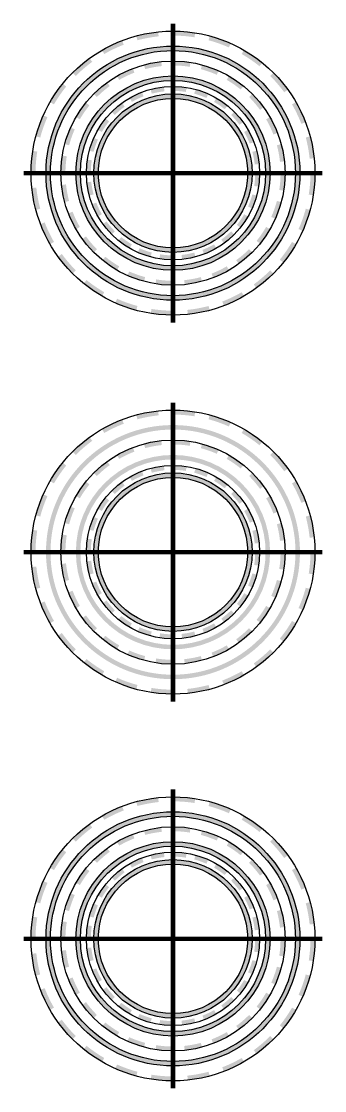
# Model space of a CAD drawing. Header units: millimetres. Extents: x 1408 to 8712, y 657 to 4836.
# Drawn here: x 1518 to 1619.5, y 1119.7 to 1477.3 of the extents above; entities that cross this region are included whole.
import ezdxf

# ---------------------------------------------------------------- set-up
doc = ezdxf.new("R2010")
doc.units = ezdxf.units.MM

msp = doc.modelspace()

# ---------------------------------------------------------------- hatches: boundary and pattern name
h = msp.add_hatch(color=90)
h.dxf.hatch_style = 1
h.paths.add_polyline_path([(1616.22, 1426.51), (1614.72, 1426.51, -0.03929), (1614.16, 1419.32), (1615.64, 1419.08, 0.03929)])
h.paths.add_polyline_path([(1614.61, 1438.81), (1613.16, 1438.42, -0.03929), (1614.47, 1431.32), (1615.96, 1431.48, 0.03929)])
h.paths.add_polyline_path([(1609.86, 1450.26), (1608.56, 1449.51, -0.03929), (1611.67, 1443), (1613.07, 1443.54, 0.03929)])
h.paths.add_polyline_path([(1602.31, 1460.1), (1601.25, 1459.04, -0.03929), (1605.94, 1453.55), (1607.15, 1454.43, 0.03929)])
h.paths.add_polyline_path([(1592.47, 1467.65), (1591.72, 1466.35, -0.03929), (1597.67, 1462.26), (1598.62, 1463.43, 0.03929)])
h.paths.add_polyline_path([(1588.04, 1469.91, 0.03929), (1581.02, 1472.39), (1580.63, 1470.95, -0.03929), (1587.43, 1468.54)])
h.paths.add_polyline_path([(1576.15, 1473.43, 0.03929), (1568.72, 1474.01), (1568.72, 1472.51, -0.03929), (1575.92, 1471.95)])
h.paths.add_polyline_path([(1563.76, 1473.75, 0.03929), (1556.43, 1472.39), (1556.82, 1470.95, -0.03929), (1563.92, 1472.26)])
h.paths.add_polyline_path([(1552.24, 1469.46), (1551.7, 1470.86, 0.03929), (1544.97, 1467.65), (1545.72, 1466.35, -0.03929)])
h.paths.add_polyline_path([(1541.69, 1463.73), (1540.8, 1464.94, 0.03929), (1535.14, 1460.1), (1536.2, 1459.04, -0.03929)])
h.paths.add_polyline_path([(1532.98, 1455.46), (1531.81, 1456.41, 0.03929), (1527.59, 1450.26), (1528.89, 1449.51, -0.03929)])
h.paths.add_polyline_path([(1526.7, 1445.22), (1525.33, 1445.83, 0.03929), (1522.84, 1438.81), (1524.29, 1438.42, -0.03929)])
h.paths.add_polyline_path([(1523.29, 1433.71), (1521.81, 1433.94, 0.03929), (1521.22, 1426.51), (1522.72, 1426.51, -0.03929)])
h.paths.add_polyline_path([(1522.98, 1421.7), (1521.48, 1421.55, 0.03929), (1522.84, 1414.22), (1524.29, 1414.61, -0.03929)])
h.paths.add_polyline_path([(1525.78, 1410.03), (1524.38, 1409.49, 0.03929), (1527.59, 1402.76), (1528.89, 1403.51, -0.03929)])
h.paths.add_polyline_path([(1531.51, 1399.48), (1530.3, 1398.59, 0.03929), (1535.14, 1392.93), (1536.2, 1393.99, -0.03929)])
h.paths.add_polyline_path([(1539.78, 1390.76), (1538.83, 1389.6, 0.03929), (1544.97, 1385.38), (1545.72, 1386.68, -0.03929)])
h.paths.add_polyline_path([(1550.01, 1384.49), (1549.4, 1383.12, 0.03929), (1556.43, 1380.63), (1556.82, 1382.08, -0.03929)])
h.paths.add_polyline_path([(1568.72, 1380.51, -0.03929), (1561.53, 1381.08), (1561.29, 1379.6, 0.03929), (1568.72, 1379.01)])
h.paths.add_polyline_path([(1581.02, 1380.63), (1580.63, 1382.08, -0.03929), (1573.53, 1380.77), (1573.69, 1379.27, 0.03929)])
h.paths.add_polyline_path([(1592.47, 1385.38), (1591.72, 1386.68, -0.03929), (1585.21, 1383.57), (1585.75, 1382.17, 0.03929)])
h.paths.add_polyline_path([(1602.31, 1392.93), (1601.25, 1393.99, -0.03929), (1595.76, 1389.3), (1596.64, 1388.08, 0.03929)])
h.paths.add_polyline_path([(1609.86, 1402.76), (1608.56, 1403.51, -0.03929), (1604.47, 1397.56), (1605.64, 1396.62, 0.03929)])
h.paths.add_polyline_path([(1614.61, 1414.22), (1613.16, 1414.61, -0.03929), (1610.75, 1407.8), (1612.12, 1407.19, 0.03929)])
h.paths.add_polyline_path([(1604.95, 1416.81), (1603.5, 1417.2, -0.03929), (1601.61, 1411.87), (1602.98, 1411.26, 0.03929)])
h.paths.add_polyline_path([(1601.2, 1407.76), (1599.9, 1408.51, -0.03929), (1596.7, 1403.86), (1597.87, 1402.91, 0.03929)])
h.paths.add_polyline_path([(1595.24, 1400), (1594.18, 1401.06, -0.03929), (1589.88, 1397.39), (1590.77, 1396.18, 0.03929)])
h.paths.add_polyline_path([(1587.47, 1394.04), (1586.72, 1395.34, -0.03929), (1581.63, 1392.9), (1582.16, 1391.5, 0.03929)])
h.paths.add_polyline_path([(1578.43, 1390.29), (1578.04, 1391.74, -0.03929), (1572.49, 1390.71), (1572.64, 1389.22, 0.03929)])
h.paths.add_polyline_path([(1568.72, 1390.51, -0.03929), (1563.09, 1390.96), (1562.86, 1389.47, 0.03929), (1568.72, 1389.01)])
h.paths.add_polyline_path([(1559.41, 1391.74, -0.03929), (1554.08, 1393.63), (1553.47, 1392.26, 0.03929), (1559.02, 1390.29)])
h.paths.add_polyline_path([(1546.07, 1398.54), (1545.12, 1397.37, 0.03929), (1549.97, 1394.04), (1550.72, 1395.34, -0.03929)])
h.paths.add_polyline_path([(1539.6, 1405.35), (1538.39, 1404.47, 0.03929), (1542.21, 1400), (1543.27, 1401.06, -0.03929)])
h.paths.add_polyline_path([(1535.12, 1413.61), (1533.72, 1413.07, 0.03929), (1536.25, 1407.76), (1537.55, 1408.51, -0.03929)])
h.paths.add_polyline_path([(1532.92, 1422.75), (1531.43, 1422.59, 0.03929), (1532.5, 1416.81), (1533.95, 1417.2, -0.03929)])
h.paths.add_polyline_path([(1533.17, 1432.14), (1531.69, 1432.38, 0.03929), (1531.22, 1426.51), (1532.72, 1426.51, -0.03929)])
h.paths.add_polyline_path([(1535.84, 1441.16), (1534.47, 1441.77, 0.03929), (1532.5, 1436.22), (1533.95, 1435.83, -0.03929)])
h.paths.add_polyline_path([(1540.75, 1449.17), (1539.58, 1450.11, 0.03929), (1536.25, 1445.26), (1537.55, 1444.51, -0.03929)])
h.paths.add_polyline_path([(1547.56, 1455.64), (1546.68, 1456.85, 0.03929), (1542.21, 1453.03), (1543.27, 1451.97, -0.03929)])
h.paths.add_polyline_path([(1555.82, 1460.12), (1555.29, 1461.52, 0.03929), (1549.97, 1458.99), (1550.72, 1457.69, -0.03929)])
h.paths.add_polyline_path([(1564.8, 1463.81, 0.03929), (1559.02, 1462.74), (1559.41, 1461.29, -0.03929), (1564.96, 1462.32)])
h.paths.add_polyline_path([(1574.59, 1463.55, 0.03929), (1568.72, 1464.01), (1568.72, 1462.51, -0.03929), (1574.36, 1462.07)])
h.paths.add_polyline_path([(1578.43, 1462.74), (1578.04, 1461.29, -0.03929), (1583.37, 1459.4), (1583.98, 1460.77, 0.03929)])
h.paths.add_polyline_path([(1587.47, 1458.99), (1586.72, 1457.69, -0.03929), (1591.38, 1454.49), (1592.32, 1455.66, 0.03929)])
h.paths.add_polyline_path([(1595.24, 1453.03), (1594.18, 1451.97, -0.03929), (1597.85, 1447.67), (1599.06, 1448.56, 0.03929)])
h.paths.add_polyline_path([(1601.2, 1445.26), (1599.9, 1444.51, -0.03929), (1602.33, 1439.41), (1603.73, 1439.95, 0.03929)])
h.paths.add_polyline_path([(1604.95, 1436.22), (1603.5, 1435.83, -0.03929), (1604.53, 1430.28), (1606.02, 1430.43, 0.03929)])
h.paths.add_polyline_path([(1606.22, 1426.51), (1604.72, 1426.51, -0.03929), (1604.28, 1420.88), (1605.76, 1420.65, 0.03929)])
h.paths.add_polyline_path([(1597.72, 1426.51), (1596.22, 1426.51, -0.03929), (1595.89, 1422.21), (1597.37, 1421.98, 0.03929)])
h.paths.add_polyline_path([(1596.74, 1434.02), (1595.29, 1433.63, -0.03929), (1596.07, 1429.39), (1597.57, 1429.54, 0.03929)])
h.paths.add_polyline_path([(1593.84, 1441.01), (1592.54, 1440.26, -0.03929), (1594.4, 1436.37), (1595.8, 1436.91, 0.03929)])
h.paths.add_polyline_path([(1589.23, 1447.02), (1588.17, 1445.96, -0.03929), (1590.97, 1442.68), (1592.19, 1443.56, 0.03929)])
h.paths.add_polyline_path([(1586.97, 1449.05, 0.03929), (1583.22, 1451.63), (1582.47, 1450.33, -0.03929), (1586.03, 1447.88)])
h.paths.add_polyline_path([(1580.52, 1453.01, 0.03929), (1576.23, 1454.53), (1575.84, 1453.08, -0.03929), (1579.91, 1451.64)])
h.paths.add_polyline_path([(1573.26, 1455.16, 0.03929), (1568.72, 1455.51), (1568.72, 1454.01, -0.03929), (1573.03, 1453.67)])
h.paths.add_polyline_path([(1565.69, 1455.35, 0.03929), (1561.22, 1454.53), (1561.61, 1453.08, -0.03929), (1565.85, 1453.86)])
h.paths.add_polyline_path([(1558.87, 1452.19), (1558.33, 1453.59, 0.03929), (1554.22, 1451.63), (1554.97, 1450.33, -0.03929)])
h.paths.add_polyline_path([(1552.56, 1448.76), (1551.68, 1449.97, 0.03929), (1548.22, 1447.02), (1549.28, 1445.96, -0.03929)])
h.paths.add_polyline_path([(1547.35, 1443.82), (1546.19, 1444.76, 0.03929), (1543.61, 1441.01), (1544.91, 1440.26, -0.03929)])
h.paths.add_polyline_path([(1543.6, 1437.7), (1542.23, 1438.31, 0.03929), (1540.71, 1434.02), (1542.16, 1433.63, -0.03929)])
h.paths.add_polyline_path([(1541.56, 1430.82), (1540.08, 1431.05, 0.03929), (1539.72, 1426.51), (1541.22, 1426.51, -0.03929)])
h.paths.add_polyline_path([(1541.37, 1423.64), (1539.88, 1423.48, 0.03929), (1540.71, 1419.01), (1542.16, 1419.4, -0.03929)])
h.paths.add_polyline_path([(1543.05, 1416.66), (1541.65, 1416.12, 0.03929), (1543.61, 1412.01), (1544.91, 1412.76, -0.03929)])
h.paths.add_polyline_path([(1546.48, 1410.35), (1545.26, 1409.47, 0.03929), (1548.22, 1406.01), (1549.28, 1407.07, -0.03929)])
h.paths.add_polyline_path([(1551.42, 1405.14), (1550.47, 1403.98, 0.03929), (1554.22, 1401.4), (1554.97, 1402.7, -0.03929)])
h.paths.add_polyline_path([(1557.54, 1401.39), (1556.93, 1400.02, 0.03929), (1561.22, 1398.5), (1561.61, 1399.95, -0.03929)])
h.paths.add_polyline_path([(1568.72, 1399.01, -0.03929), (1564.42, 1399.35), (1564.19, 1397.87, 0.03929), (1568.72, 1397.51)])
h.paths.add_polyline_path([(1575.84, 1399.95, -0.03929), (1571.6, 1399.16), (1571.76, 1397.67, 0.03929), (1576.23, 1398.5)])
h.paths.add_polyline_path([(1583.22, 1401.4), (1582.47, 1402.7, -0.03929), (1578.58, 1400.84), (1579.12, 1399.44, 0.03929)])
h.paths.add_polyline_path([(1589.23, 1406.01), (1588.17, 1407.07, -0.03929), (1584.89, 1404.27), (1585.77, 1403.05, 0.03929)])
h.paths.add_polyline_path([(1593.84, 1412.01), (1592.54, 1412.76, -0.03929), (1590.1, 1409.21), (1591.26, 1408.26, 0.03929)])
h.paths.add_polyline_path([(1596.74, 1419.01), (1595.29, 1419.4, -0.03929), (1593.85, 1415.33), (1595.22, 1414.72, 0.03929)])
at = {"lineweight": 140}
h = msp.add_hatch(color=3, dxfattribs=at)
h.dxf.hatch_style = 1
h.paths.add_polyline_path([(1526.22, 1426.51, 1), (1611.22, 1426.51, 1)])
h.paths.add_polyline_path([(1609.72, 1426.51, -1), (1527.72, 1426.51, -1)], flags=16)
h.paths.add_polyline_path([(1606.22, 1426.51, -1), (1531.22, 1426.51, -1)], flags=0)
h.paths.add_polyline_path([(1601.22, 1426.51, -1), (1536.22, 1426.51, -1)], flags=0)
h.paths.add_polyline_path([(1599.72, 1426.51, -1), (1537.72, 1426.51, -1)], flags=0)
h.paths.add_polyline_path([(1597.72, 1426.51, -1), (1539.72, 1426.51, -1)], flags=0)
h.paths.add_polyline_path([(1595.22, 1426.51, -1), (1542.22, 1426.51, -1)], flags=0)
h.paths.add_polyline_path([(1593.72, 1426.51, -1), (1543.72, 1426.51, -1)], flags=0)
h = msp.add_hatch(color=3, dxfattribs=at)
h.dxf.hatch_style = 1
h.paths.add_polyline_path([(1536.22, 1426.51, 1), (1601.22, 1426.51, 1)])
h.paths.add_polyline_path([(1599.72, 1426.51, -1), (1537.72, 1426.51, -1)], flags=16)
h.paths.add_polyline_path([(1597.72, 1426.51, -1), (1539.72, 1426.51, -1)], flags=0)
h.paths.add_polyline_path([(1595.22, 1426.51, -1), (1542.22, 1426.51, -1)], flags=0)
h.paths.add_polyline_path([(1593.72, 1426.51, -1), (1543.72, 1426.51, -1)], flags=0)
h = msp.add_hatch(color=3, dxfattribs=at)
h.dxf.hatch_style = 1
h.paths.add_polyline_path([(1542.22, 1426.51, 1), (1595.22, 1426.51, 1)])
h.paths.add_polyline_path([(1593.72, 1426.51, -1), (1543.72, 1426.51, -1)], flags=16)
h = msp.add_hatch(color=5)
h.dxf.hatch_style = 1
h.paths.add_polyline_path([(1614.61, 1287.47), (1613.16, 1287.85, -0.03929), (1610.75, 1281.05), (1612.12, 1280.44, 0.03929)])
h.paths.add_polyline_path([(1609.86, 1276.01), (1608.56, 1276.76, -0.03929), (1604.47, 1270.81), (1605.64, 1269.87, 0.03929)])
h.paths.add_polyline_path([(1616.22, 1299.76), (1614.72, 1299.76, -0.03929), (1614.16, 1292.56), (1615.64, 1292.33, 0.03929)])
h.paths.add_polyline_path([(1614.61, 1312.05), (1613.16, 1311.66, -0.03929), (1614.47, 1304.57), (1615.96, 1304.72, 0.03929)])
h.paths.add_polyline_path([(1609.86, 1323.51), (1608.56, 1322.76, -0.03929), (1611.67, 1316.24), (1613.07, 1316.78, 0.03929)])
h.paths.add_polyline_path([(1602.31, 1333.35), (1601.25, 1332.29, -0.03929), (1605.94, 1326.8), (1607.15, 1327.68, 0.03929)])
h.paths.add_polyline_path([(1592.47, 1340.9), (1591.72, 1339.6, -0.03929), (1597.67, 1335.51), (1598.62, 1336.67, 0.03929)])
h.paths.add_polyline_path([(1581.02, 1345.64), (1580.63, 1344.19, -0.03929), (1587.43, 1341.78), (1588.04, 1343.15, 0.03929)])
h.paths.add_polyline_path([(1576.15, 1346.67, 0.03929), (1568.72, 1347.26), (1568.72, 1345.76, -0.03929), (1575.92, 1345.19)])
h.paths.add_polyline_path([(1563.92, 1345.51), (1563.76, 1347, 0.03929), (1556.43, 1345.64), (1556.82, 1344.19, -0.03929)])
h.paths.add_polyline_path([(1552.24, 1342.7), (1551.7, 1344.1, 0.03929), (1544.97, 1340.9), (1545.72, 1339.6, -0.03929)])
h.paths.add_polyline_path([(1541.69, 1336.97), (1540.8, 1338.19, 0.03929), (1535.14, 1333.35), (1536.2, 1332.29, -0.03929)])
h.paths.add_polyline_path([(1532.98, 1328.71), (1531.81, 1329.65, 0.03929), (1527.59, 1323.51), (1528.89, 1322.76, -0.03929)])
h.paths.add_polyline_path([(1523.29, 1306.96), (1521.81, 1307.19, 0.03929), (1521.22, 1299.76), (1522.72, 1299.76, -0.03929)])
h.paths.add_polyline_path([(1526.7, 1318.47), (1525.33, 1319.08, 0.03929), (1522.84, 1312.05), (1524.29, 1311.66, -0.03929)])
h.paths.add_polyline_path([(1522.98, 1294.95), (1521.48, 1294.79, 0.03929), (1522.84, 1287.47), (1524.29, 1287.85, -0.03929)])
h.paths.add_polyline_path([(1525.78, 1283.27), (1524.38, 1282.74, 0.03929), (1527.59, 1276.01), (1528.89, 1276.76, -0.03929)])
h.paths.add_polyline_path([(1531.51, 1272.72), (1530.3, 1271.84, 0.03929), (1535.14, 1266.17), (1536.2, 1267.23, -0.03929)])
h.paths.add_polyline_path([(1539.78, 1264.01), (1538.83, 1262.84, 0.03929), (1544.97, 1258.62), (1545.72, 1259.92, -0.03929)])
h.paths.add_polyline_path([(1550.01, 1257.74), (1549.4, 1256.37, 0.03929), (1556.43, 1253.88), (1556.82, 1255.33, -0.03929)])
h.paths.add_polyline_path([(1568.72, 1253.76, -0.03929), (1561.53, 1254.33), (1561.29, 1252.84, 0.03929), (1568.72, 1252.26)])
h.paths.add_polyline_path([(1581.02, 1253.88), (1580.63, 1255.33, -0.03929), (1573.53, 1254.01), (1573.69, 1252.52, 0.03929)])
h.paths.add_polyline_path([(1592.47, 1258.62), (1591.72, 1259.92, -0.03929), (1585.21, 1256.81), (1585.75, 1255.41, 0.03929)])
h.paths.add_polyline_path([(1602.31, 1266.17), (1601.25, 1267.23, -0.03929), (1595.76, 1262.54), (1596.64, 1261.33, 0.03929)])
h.paths.add_polyline_path([(1604.95, 1290.05), (1603.5, 1290.44, -0.03929), (1601.61, 1285.12), (1602.98, 1284.51, 0.03929)])
h.paths.add_polyline_path([(1606.22, 1299.76), (1604.72, 1299.76, -0.03929), (1604.28, 1294.13), (1605.76, 1293.89, 0.03929)])
h = msp.add_hatch(color=5)
h.dxf.hatch_style = 1
h.paths.add_polyline_path([(1542.22, 1299.76, 1), (1595.22, 1299.76, 1)], flags=0)
h.paths.add_polyline_path([(1593.72, 1299.76, -1), (1543.72, 1299.76, -1)], flags=0)
h.paths.add_polyline_path([(1536.22, 1299.76, 1), (1601.22, 1299.76, 1)], flags=0)
h.paths.add_polyline_path([(1599.72, 1299.76, -1), (1537.72, 1299.76, -1)], flags=0)
h.paths.add_polyline_path([(1597.72, 1299.76, -1), (1539.72, 1299.76, -1)], flags=0)
h.paths.add_polyline_path([(1596.22, 1299.76, -1), (1541.22, 1299.76, -1)], flags=0)
h.paths.add_polyline_path([(1595.22, 1299.76, -1), (1542.22, 1299.76, -1)], flags=0)
h.paths.add_polyline_path([(1526.22, 1299.76, 1), (1611.22, 1299.76, 1)])
h.paths.add_polyline_path([(1609.72, 1299.76, -1), (1527.72, 1299.76, -1)], flags=16)
h.paths.add_polyline_path([(1606.22, 1299.76, -1), (1531.22, 1299.76, -1)], flags=0)
h.paths.add_polyline_path([(1604.72, 1299.76, -1), (1532.72, 1299.76, -1)], flags=0)
h.paths.add_polyline_path([(1601.22, 1299.76, -1), (1536.22, 1299.76, -1)], flags=0)
h = msp.add_hatch(color=5)
h.dxf.hatch_style = 1
h.paths.add_polyline_path([(1604.95, 1309.47), (1603.5, 1309.08, -0.03929), (1604.53, 1303.52), (1606.02, 1303.68, 0.03929)])
h.paths.add_polyline_path([(1601.2, 1318.51), (1599.9, 1317.76, -0.03929), (1602.33, 1312.66), (1603.73, 1313.2, 0.03929)])
h.paths.add_polyline_path([(1595.24, 1326.28), (1594.18, 1325.22, -0.03929), (1597.85, 1320.92), (1599.06, 1321.8, 0.03929)])
h.paths.add_polyline_path([(1587.47, 1332.24), (1586.72, 1330.94, -0.03929), (1591.38, 1327.74), (1592.32, 1328.9, 0.03929)])
h.paths.add_polyline_path([(1583.98, 1334.02, 0.03929), (1578.43, 1335.98), (1578.04, 1334.53, -0.03929), (1583.37, 1332.65)])
h.paths.add_polyline_path([(1574.59, 1336.8, 0.03929), (1568.72, 1337.26), (1568.72, 1335.76, -0.03929), (1574.36, 1335.32)])
h.paths.add_polyline_path([(1564.96, 1335.56), (1564.8, 1337.05, 0.03929), (1559.02, 1335.98), (1559.41, 1334.53, -0.03929)])
h.paths.add_polyline_path([(1555.82, 1333.37), (1555.29, 1334.77, 0.03929), (1549.97, 1332.24), (1550.72, 1330.94, -0.03929)])
h.paths.add_polyline_path([(1547.56, 1328.88), (1546.68, 1330.1, 0.03929), (1542.21, 1326.28), (1543.27, 1325.22, -0.03929)])
h.paths.add_polyline_path([(1540.75, 1322.41), (1539.58, 1323.36, 0.03929), (1536.25, 1318.51), (1537.55, 1317.76, -0.03929)])
h.paths.add_polyline_path([(1535.84, 1314.4), (1534.47, 1315.01, 0.03929), (1532.5, 1309.47), (1533.95, 1309.08, -0.03929)])
h.paths.add_polyline_path([(1533.17, 1305.39), (1531.69, 1305.63, 0.03929), (1531.22, 1299.76), (1532.72, 1299.76, -0.03929)])
h.paths.add_polyline_path([(1532.92, 1296), (1531.43, 1295.84, 0.03929), (1532.5, 1290.05), (1533.95, 1290.44, -0.03929)])
h.paths.add_polyline_path([(1535.12, 1286.86), (1533.72, 1286.32, 0.03929), (1536.25, 1281.01), (1537.55, 1281.76, -0.03929)])
h.paths.add_polyline_path([(1539.6, 1278.6), (1538.39, 1277.72, 0.03929), (1542.21, 1273.24), (1543.27, 1274.3, -0.03929)])
h.paths.add_polyline_path([(1546.07, 1271.78), (1545.12, 1270.62, 0.03929), (1549.97, 1267.28), (1550.72, 1268.58, -0.03929)])
h.paths.add_polyline_path([(1554.08, 1266.87), (1553.47, 1265.5, 0.03929), (1559.02, 1263.54), (1559.41, 1264.99, -0.03929)])
h.paths.add_polyline_path([(1568.72, 1263.76, -0.03929), (1563.09, 1264.2), (1562.86, 1262.72, 0.03929), (1568.72, 1262.26)])
h.paths.add_polyline_path([(1578.04, 1264.99, -0.03929), (1572.49, 1263.96), (1572.64, 1262.46, 0.03929), (1578.43, 1263.54)])
h.paths.add_polyline_path([(1587.47, 1267.28), (1586.72, 1268.58, -0.03929), (1581.63, 1266.15), (1582.16, 1264.75, 0.03929)])
h.paths.add_polyline_path([(1595.24, 1273.24), (1594.18, 1274.3, -0.03929), (1589.88, 1270.63), (1590.77, 1269.42, 0.03929)])
h.paths.add_polyline_path([(1601.2, 1281.01), (1599.9, 1281.76, -0.03929), (1596.7, 1277.1), (1597.87, 1276.16, 0.03929)])
h.paths.add_polyline_path([(1593.84, 1285.26), (1592.54, 1286.01, -0.03929), (1590.1, 1282.45), (1591.26, 1281.51, 0.03929)])
h.paths.add_polyline_path([(1589.23, 1279.25), (1588.17, 1280.31, -0.03929), (1584.89, 1277.51), (1585.77, 1276.3, 0.03929)])
h.paths.add_polyline_path([(1582.47, 1275.94, -0.03929), (1578.58, 1274.09), (1579.12, 1272.69, 0.03929), (1583.22, 1274.64)])
h.paths.add_polyline_path([(1575.84, 1273.2, -0.03929), (1571.6, 1272.41), (1571.76, 1270.92, 0.03929), (1576.23, 1271.75)])
h.paths.add_polyline_path([(1568.72, 1272.26, -0.03929), (1564.42, 1272.6), (1564.19, 1271.12, 0.03929), (1568.72, 1270.76)])
h.paths.add_polyline_path([(1561.61, 1273.2, -0.03929), (1557.54, 1274.64), (1556.93, 1273.27, 0.03929), (1561.22, 1271.75)])
h.paths.add_polyline_path([(1551.42, 1278.39), (1550.47, 1277.22, 0.03929), (1554.22, 1274.64), (1554.97, 1275.94, -0.03929)])
h.paths.add_polyline_path([(1546.48, 1283.6), (1545.26, 1282.71, 0.03929), (1548.22, 1279.25), (1549.28, 1280.31, -0.03929)])
h.paths.add_polyline_path([(1543.05, 1289.9), (1541.65, 1289.37, 0.03929), (1543.61, 1285.26), (1544.91, 1286.01, -0.03929)])
h.paths.add_polyline_path([(1541.37, 1296.88), (1539.88, 1296.73, 0.03929), (1540.71, 1292.25), (1542.16, 1292.64, -0.03929)])
h.paths.add_polyline_path([(1541.56, 1304.06), (1540.08, 1304.3, 0.03929), (1539.72, 1299.76), (1541.22, 1299.76, -0.03929)])
h.paths.add_polyline_path([(1543.6, 1310.94), (1542.23, 1311.55, 0.03929), (1540.71, 1307.27), (1542.16, 1306.88, -0.03929)])
h.paths.add_polyline_path([(1547.35, 1317.07), (1546.19, 1318.01, 0.03929), (1543.61, 1314.26), (1544.91, 1313.51, -0.03929)])
h.paths.add_polyline_path([(1552.56, 1322.01), (1551.68, 1323.22, 0.03929), (1548.22, 1320.27), (1549.28, 1319.2, -0.03929)])
h.paths.add_polyline_path([(1558.33, 1326.83, 0.03929), (1554.22, 1324.87), (1554.97, 1323.58, -0.03929), (1558.87, 1325.43)])
h.paths.add_polyline_path([(1565.69, 1328.6, 0.03929), (1561.22, 1327.77), (1561.61, 1326.32, -0.03929), (1565.85, 1327.11)])
h.paths.add_polyline_path([(1573.26, 1328.4, 0.03929), (1568.72, 1328.76), (1568.72, 1327.26, -0.03929), (1573.03, 1326.92)])
h.paths.add_polyline_path([(1576.23, 1327.77), (1575.84, 1326.32, -0.03929), (1579.91, 1324.88), (1580.52, 1326.25, 0.03929)])
h.paths.add_polyline_path([(1583.22, 1324.87), (1582.47, 1323.58, -0.03929), (1586.03, 1321.13), (1586.97, 1322.3, 0.03929)])
h.paths.add_polyline_path([(1589.23, 1320.27), (1588.17, 1319.2, -0.03929), (1590.97, 1315.92), (1592.19, 1316.81, 0.03929)])
h.paths.add_polyline_path([(1593.84, 1314.26), (1592.54, 1313.51, -0.03929), (1594.4, 1309.61), (1595.8, 1310.15, 0.03929)])
h.paths.add_polyline_path([(1596.74, 1307.27), (1595.29, 1306.88, -0.03929), (1596.07, 1302.63), (1597.57, 1302.79, 0.03929)])
h.paths.add_polyline_path([(1597.72, 1299.76), (1596.22, 1299.76, -0.03929), (1595.89, 1295.46), (1597.37, 1295.22, 0.03929)])
h.paths.add_polyline_path([(1596.74, 1292.25), (1595.29, 1292.64, -0.03929), (1593.85, 1288.57), (1595.22, 1287.96, 0.03929)])
h = msp.add_hatch(color=5)
h.dxf.hatch_style = 1
h.paths.add_polyline_path([(1536.22, 1299.76, 1), (1601.22, 1299.76, 1)])
h.paths.add_polyline_path([(1599.72, 1299.76, -1), (1537.72, 1299.76, -1)], flags=16)
h.paths.add_polyline_path([(1597.72, 1299.76, -1), (1539.72, 1299.76, -1)], flags=0)
h.paths.add_polyline_path([(1596.22, 1299.76, -1), (1541.22, 1299.76, -1)], flags=0)
h.paths.add_polyline_path([(1595.22, 1299.76, -1), (1542.22, 1299.76, -1)], flags=0)
h.paths.add_polyline_path([(1593.72, 1299.76, -1), (1543.72, 1299.76, -1)], flags=0)
h.paths.add_polyline_path([(1542.22, 1299.76, 1), (1595.22, 1299.76, 1)], flags=0)
h = msp.add_hatch(color=5)
h.dxf.hatch_style = 1
h.paths.add_polyline_path([(1595.22, 1299.76, 1), (1542.22, 1299.76, 1)])
h.paths.add_polyline_path([(1543.72, 1299.76, -1), (1593.72, 1299.76, -1)], flags=16)
h = msp.add_hatch(color=1)
h.dxf.hatch_style = 1
h.paths.add_polyline_path([(1616.22, 1170.42), (1614.72, 1170.42, -0.03929), (1614.16, 1163.22), (1615.64, 1162.99, 0.03929)])
h.paths.add_polyline_path([(1614.61, 1182.71), (1613.16, 1182.32, -0.03929), (1614.47, 1175.23), (1615.96, 1175.38, 0.03929)])
h.paths.add_polyline_path([(1609.86, 1194.17), (1608.56, 1193.42, -0.03929), (1611.67, 1186.9), (1613.07, 1187.44, 0.03929)])
h.paths.add_polyline_path([(1602.31, 1204), (1601.25, 1202.94, -0.03929), (1605.94, 1197.46), (1607.15, 1198.34, 0.03929)])
h.paths.add_polyline_path([(1592.47, 1211.55), (1591.72, 1210.25, -0.03929), (1597.67, 1206.17), (1598.62, 1207.33, 0.03929)])
h.paths.add_polyline_path([(1581.02, 1216.3), (1580.63, 1214.85, -0.03929), (1587.43, 1212.44), (1588.04, 1213.81, 0.03929)])
h.paths.add_polyline_path([(1576.15, 1217.33, 0.03929), (1568.72, 1217.92), (1568.72, 1216.42, -0.03929), (1575.92, 1215.85)])
h.paths.add_polyline_path([(1563.76, 1217.66, 0.03929), (1556.43, 1216.3), (1556.82, 1214.85, -0.03929), (1563.92, 1216.17)])
h.paths.add_polyline_path([(1552.24, 1213.36), (1551.7, 1214.76, 0.03929), (1544.97, 1211.55), (1545.72, 1210.25, -0.03929)])
h.paths.add_polyline_path([(1541.69, 1207.63), (1540.8, 1208.85, 0.03929), (1535.14, 1204), (1536.2, 1202.94, -0.03929)])
h.paths.add_polyline_path([(1532.98, 1199.37), (1531.81, 1200.31, 0.03929), (1527.59, 1194.17), (1528.89, 1193.42, -0.03929)])
h.paths.add_polyline_path([(1526.7, 1189.13), (1525.33, 1189.74, 0.03929), (1522.84, 1182.71), (1524.29, 1182.32, -0.03929)])
h.paths.add_polyline_path([(1523.29, 1177.61), (1521.81, 1177.85, 0.03929), (1521.22, 1170.42), (1522.72, 1170.42, -0.03929)])
h.paths.add_polyline_path([(1522.98, 1165.61), (1521.48, 1165.45, 0.03929), (1522.84, 1158.12), (1524.29, 1158.51, -0.03929)])
h.paths.add_polyline_path([(1525.78, 1153.93), (1524.38, 1153.39, 0.03929), (1527.59, 1146.67), (1528.89, 1147.42, -0.03929)])
h.paths.add_polyline_path([(1531.51, 1143.38), (1530.3, 1142.5, 0.03929), (1535.14, 1136.83), (1536.2, 1137.89, -0.03929)])
h.paths.add_polyline_path([(1539.78, 1134.67), (1538.83, 1133.5, 0.03929), (1544.97, 1129.28), (1545.72, 1130.58, -0.03929)])
h.paths.add_polyline_path([(1556.82, 1125.98, -0.03929), (1550.01, 1128.39), (1549.4, 1127.02, 0.03929), (1556.43, 1124.54)])
h.paths.add_polyline_path([(1568.72, 1124.42, -0.03929), (1561.53, 1124.98), (1561.29, 1123.5, 0.03929), (1568.72, 1122.92)])
h.paths.add_polyline_path([(1581.02, 1124.54), (1580.63, 1125.98, -0.03929), (1573.53, 1124.67), (1573.69, 1123.18, 0.03929)])
h.paths.add_polyline_path([(1592.47, 1129.28), (1591.72, 1130.58, -0.03929), (1585.21, 1127.47), (1585.75, 1126.07, 0.03929)])
h.paths.add_polyline_path([(1602.31, 1136.83), (1601.25, 1137.89, -0.03929), (1595.76, 1133.2), (1596.64, 1131.99, 0.03929)])
h.paths.add_polyline_path([(1609.86, 1146.67), (1608.56, 1147.42, -0.03929), (1604.47, 1141.47), (1605.64, 1140.52, 0.03929)])
h.paths.add_polyline_path([(1614.61, 1158.12), (1613.16, 1158.51, -0.03929), (1610.75, 1151.71), (1612.12, 1151.1, 0.03929)])
h.paths.add_polyline_path([(1604.95, 1160.71), (1603.5, 1161.1, -0.03929), (1601.61, 1155.77), (1602.98, 1155.16, 0.03929)])
h.paths.add_polyline_path([(1601.2, 1151.67), (1599.9, 1152.42, -0.03929), (1596.7, 1147.76), (1597.87, 1146.82, 0.03929)])
h.paths.add_polyline_path([(1595.24, 1143.9), (1594.18, 1144.96, -0.03929), (1589.88, 1141.29), (1590.77, 1140.08, 0.03929)])
h.paths.add_polyline_path([(1586.72, 1139.24, -0.03929), (1581.63, 1136.81), (1582.16, 1135.41, 0.03929), (1587.47, 1137.94)])
h.paths.add_polyline_path([(1578.04, 1135.64, -0.03929), (1572.49, 1134.61), (1572.64, 1133.12, 0.03929), (1578.43, 1134.2)])
h.paths.add_polyline_path([(1568.72, 1134.42, -0.03929), (1563.09, 1134.86), (1562.86, 1133.38, 0.03929), (1568.72, 1132.92)])
h.paths.add_polyline_path([(1559.41, 1135.64, -0.03929), (1554.08, 1137.53), (1553.47, 1136.16, 0.03929), (1559.02, 1134.2)])
h.paths.add_polyline_path([(1546.07, 1142.44), (1545.12, 1141.27, 0.03929), (1549.97, 1137.94), (1550.72, 1139.24, -0.03929)])
h.paths.add_polyline_path([(1539.6, 1149.26), (1538.39, 1148.38, 0.03929), (1542.21, 1143.9), (1543.27, 1144.96, -0.03929)])
h.paths.add_polyline_path([(1535.12, 1157.52), (1533.72, 1156.98, 0.03929), (1536.25, 1151.67), (1537.55, 1152.42, -0.03929)])
h.paths.add_polyline_path([(1532.92, 1166.65), (1531.43, 1166.5, 0.03929), (1532.5, 1160.71), (1533.95, 1161.1, -0.03929)])
h.paths.add_polyline_path([(1533.17, 1176.05), (1531.69, 1176.28, 0.03929), (1531.22, 1170.42), (1532.72, 1170.42, -0.03929)])
h.paths.add_polyline_path([(1535.84, 1185.06), (1534.47, 1185.67, 0.03929), (1532.5, 1180.12), (1533.95, 1179.73, -0.03929)])
h.paths.add_polyline_path([(1540.75, 1193.07), (1539.58, 1194.02, 0.03929), (1536.25, 1189.17), (1537.55, 1188.42, -0.03929)])
h.paths.add_polyline_path([(1547.56, 1199.54), (1546.68, 1200.76, 0.03929), (1542.21, 1196.93), (1543.27, 1195.87, -0.03929)])
h.paths.add_polyline_path([(1555.82, 1204.03), (1555.29, 1205.43, 0.03929), (1549.97, 1202.89), (1550.72, 1201.59, -0.03929)])
h.paths.add_polyline_path([(1564.8, 1207.71, 0.03929), (1559.02, 1206.64), (1559.41, 1205.19, -0.03929), (1564.96, 1206.22)])
h.paths.add_polyline_path([(1574.59, 1207.46, 0.03929), (1568.72, 1207.92), (1568.72, 1206.42, -0.03929), (1574.36, 1205.97)])
h.paths.add_polyline_path([(1578.43, 1206.64), (1578.04, 1205.19, -0.03929), (1583.37, 1203.3), (1583.98, 1204.68, 0.03929)])
h.paths.add_polyline_path([(1587.47, 1202.89), (1586.72, 1201.59, -0.03929), (1591.38, 1198.39), (1592.32, 1199.56, 0.03929)])
h.paths.add_polyline_path([(1595.24, 1196.93), (1594.18, 1195.87, -0.03929), (1597.85, 1191.58), (1599.06, 1192.46, 0.03929)])
h.paths.add_polyline_path([(1601.2, 1189.17), (1599.9, 1188.42, -0.03929), (1602.33, 1183.32), (1603.73, 1183.86, 0.03929)])
h.paths.add_polyline_path([(1604.95, 1180.12), (1603.5, 1179.73, -0.03929), (1604.53, 1174.18), (1606.02, 1174.34, 0.03929)])
h.paths.add_polyline_path([(1606.22, 1170.42), (1604.72, 1170.42, -0.03929), (1604.28, 1164.79), (1605.76, 1164.55, 0.03929)])
h.paths.add_polyline_path([(1597.72, 1170.42), (1596.22, 1170.42, -0.03929), (1595.89, 1166.12), (1597.37, 1165.88, 0.03929)])
h.paths.add_polyline_path([(1596.74, 1177.92), (1595.29, 1177.53, -0.03929), (1596.07, 1173.29), (1597.57, 1173.45, 0.03929)])
h.paths.add_polyline_path([(1593.84, 1184.92), (1592.54, 1184.17, -0.03929), (1594.4, 1180.27), (1595.8, 1180.81, 0.03929)])
h.paths.add_polyline_path([(1589.23, 1190.92), (1588.17, 1189.86, -0.03929), (1590.97, 1186.58), (1592.19, 1187.46, 0.03929)])
h.paths.add_polyline_path([(1583.22, 1195.53), (1582.47, 1194.23, -0.03929), (1586.03, 1191.79), (1586.97, 1192.95, 0.03929)])
h.paths.add_polyline_path([(1580.52, 1196.91, 0.03929), (1576.23, 1198.43), (1575.84, 1196.98, -0.03929), (1579.91, 1195.54)])
h.paths.add_polyline_path([(1573.26, 1199.06, 0.03929), (1568.72, 1199.42), (1568.72, 1197.92, -0.03929), (1573.03, 1197.58)])
h.paths.add_polyline_path([(1565.69, 1199.26, 0.03929), (1561.22, 1198.43), (1561.61, 1196.98, -0.03929), (1565.85, 1197.77)])
h.paths.add_polyline_path([(1558.87, 1196.09), (1558.33, 1197.49, 0.03929), (1554.22, 1195.53), (1554.97, 1194.23, -0.03929)])
h.paths.add_polyline_path([(1552.56, 1192.67), (1551.68, 1193.88, 0.03929), (1548.22, 1190.92), (1549.28, 1189.86, -0.03929)])
h.paths.add_polyline_path([(1547.35, 1187.72), (1546.19, 1188.67, 0.03929), (1543.61, 1184.92), (1544.91, 1184.17, -0.03929)])
h.paths.add_polyline_path([(1543.6, 1181.6), (1542.23, 1182.21, 0.03929), (1540.71, 1177.92), (1542.16, 1177.53, -0.03929)])
h.paths.add_polyline_path([(1541.56, 1174.72), (1540.08, 1174.95, 0.03929), (1539.72, 1170.42), (1541.22, 1170.42, -0.03929)])
h.paths.add_polyline_path([(1541.37, 1167.54), (1539.88, 1167.39, 0.03929), (1540.71, 1162.91), (1542.16, 1163.3, -0.03929)])
h.paths.add_polyline_path([(1543.05, 1160.56), (1541.65, 1160.02, 0.03929), (1543.61, 1155.92), (1544.91, 1156.67, -0.03929)])
h.paths.add_polyline_path([(1546.48, 1154.25), (1545.26, 1153.37, 0.03929), (1548.22, 1149.91), (1549.28, 1150.97, -0.03929)])
h.paths.add_polyline_path([(1554.97, 1146.6, -0.03929), (1551.42, 1149.05), (1550.47, 1147.88, 0.03929), (1554.22, 1145.3)])
h.paths.add_polyline_path([(1557.54, 1145.29), (1556.93, 1143.92, 0.03929), (1561.22, 1142.41), (1561.61, 1143.85, -0.03929)])
h.paths.add_polyline_path([(1568.72, 1142.92, -0.03929), (1564.42, 1143.26), (1564.19, 1141.77, 0.03929), (1568.72, 1141.42)])
h.paths.add_polyline_path([(1575.84, 1143.85, -0.03929), (1571.6, 1143.07), (1571.76, 1141.58, 0.03929), (1576.23, 1142.41)])
h.paths.add_polyline_path([(1583.22, 1145.3), (1582.47, 1146.6, -0.03929), (1578.58, 1144.74), (1579.12, 1143.34, 0.03929)])
h.paths.add_polyline_path([(1589.23, 1149.91), (1588.17, 1150.97, -0.03929), (1584.89, 1148.17), (1585.77, 1146.96, 0.03929)])
h.paths.add_polyline_path([(1593.84, 1155.92), (1592.54, 1156.67, -0.03929), (1590.1, 1153.11), (1591.26, 1152.17, 0.03929)])
h.paths.add_polyline_path([(1596.74, 1162.91), (1595.29, 1163.3, -0.03929), (1593.85, 1159.23), (1595.22, 1158.62, 0.03929)])
h = msp.add_hatch(color=1, dxfattribs=at)
h.dxf.hatch_style = 1
h.paths.add_polyline_path([(1526.22, 1170.42, 1), (1611.22, 1170.42, 1)])
h.paths.add_polyline_path([(1609.72, 1170.42, -1), (1527.72, 1170.42, -1)], flags=16)
h.paths.add_polyline_path([(1606.22, 1170.42, -1), (1531.22, 1170.42, -1)], flags=0)
h.paths.add_polyline_path([(1601.22, 1170.42, -1), (1536.22, 1170.42, -1)], flags=0)
h.paths.add_polyline_path([(1599.72, 1170.42, -1), (1537.72, 1170.42, -1)], flags=0)
h.paths.add_polyline_path([(1597.72, 1170.42, -1), (1539.72, 1170.42, -1)], flags=0)
h.paths.add_polyline_path([(1595.22, 1170.42, -1), (1542.22, 1170.42, -1)], flags=0)
h.paths.add_polyline_path([(1593.72, 1170.42, -1), (1543.72, 1170.42, -1)], flags=0)
h = msp.add_hatch(color=1, dxfattribs=at)
h.dxf.hatch_style = 1
h.paths.add_polyline_path([(1536.22, 1170.42, 1), (1601.22, 1170.42, 1)])
h.paths.add_polyline_path([(1599.72, 1170.42, -1), (1537.72, 1170.42, -1)], flags=16)
h.paths.add_polyline_path([(1597.72, 1170.42, -1), (1539.72, 1170.42, -1)], flags=0)
h.paths.add_polyline_path([(1595.22, 1170.42, -1), (1542.22, 1170.42, -1)], flags=0)
h.paths.add_polyline_path([(1593.72, 1170.42, -1), (1543.72, 1170.42, -1)], flags=0)
h = msp.add_hatch(color=1, dxfattribs=at)
h.dxf.hatch_style = 1
h.paths.add_polyline_path([(1542.22, 1170.42, 1), (1595.22, 1170.42, 1)])
h.paths.add_polyline_path([(1593.72, 1170.42, -1), (1543.72, 1170.42, -1)], flags=16)

# ---------------------------------------------------------------- linework, layer by layer
at = {"color": 3, "lineweight": 140, "const_width": 1.5}
for points in [[(1568.72, 1426.51), (1568.72, 1476.51)], [(1568.72, 1426.51), (1518.72, 1426.51)], [(1568.72, 1426.51), (1618.72, 1426.51)], [(1568.72, 1426.51), (1568.72, 1376.51)]]:
    msp.add_lwpolyline(points, dxfattribs=at)
at = {"color": 5, "lineweight": 140, "const_width": 1.5}
for points in [[(1568.72, 1299.76), (1568.72, 1349.76)], [(1568.72, 1299.76), (1518.72, 1299.76)], [(1568.72, 1299.76), (1618.72, 1299.76)], [(1568.72, 1299.76), (1568.72, 1249.76)]]:
    msp.add_lwpolyline(points, dxfattribs=at)
at = {"color": 1, "lineweight": 140, "const_width": 1.5}
for points in [[(1568.72, 1170.42), (1568.72, 1220.42)], [(1568.72, 1170.42), (1518.72, 1170.42)], [(1568.72, 1170.42), (1618.72, 1170.42)], [(1568.72, 1170.42), (1568.72, 1120.42)]]:
    msp.add_lwpolyline(points, dxfattribs=at)
at = {"color": 3}
for radius in [47.5, 42.5, 41, 37.5, 32.5, 31, 29, 26.5, 25]:
    msp.add_circle((1568.72, 1426.51), radius, dxfattribs=at)
at = {"color": 5}
for radius in [47.5, 37.5, 29, 26.5, 25]:
    msp.add_circle((1568.72, 1299.76), radius, dxfattribs=at)
at = {"color": 1}
for radius in [47.5, 42.5, 41, 37.5, 32.5, 31, 29, 26.5, 25]:
    msp.add_circle((1568.72, 1170.42), radius, dxfattribs=at)

doc.saveas('drawing.dxf')
